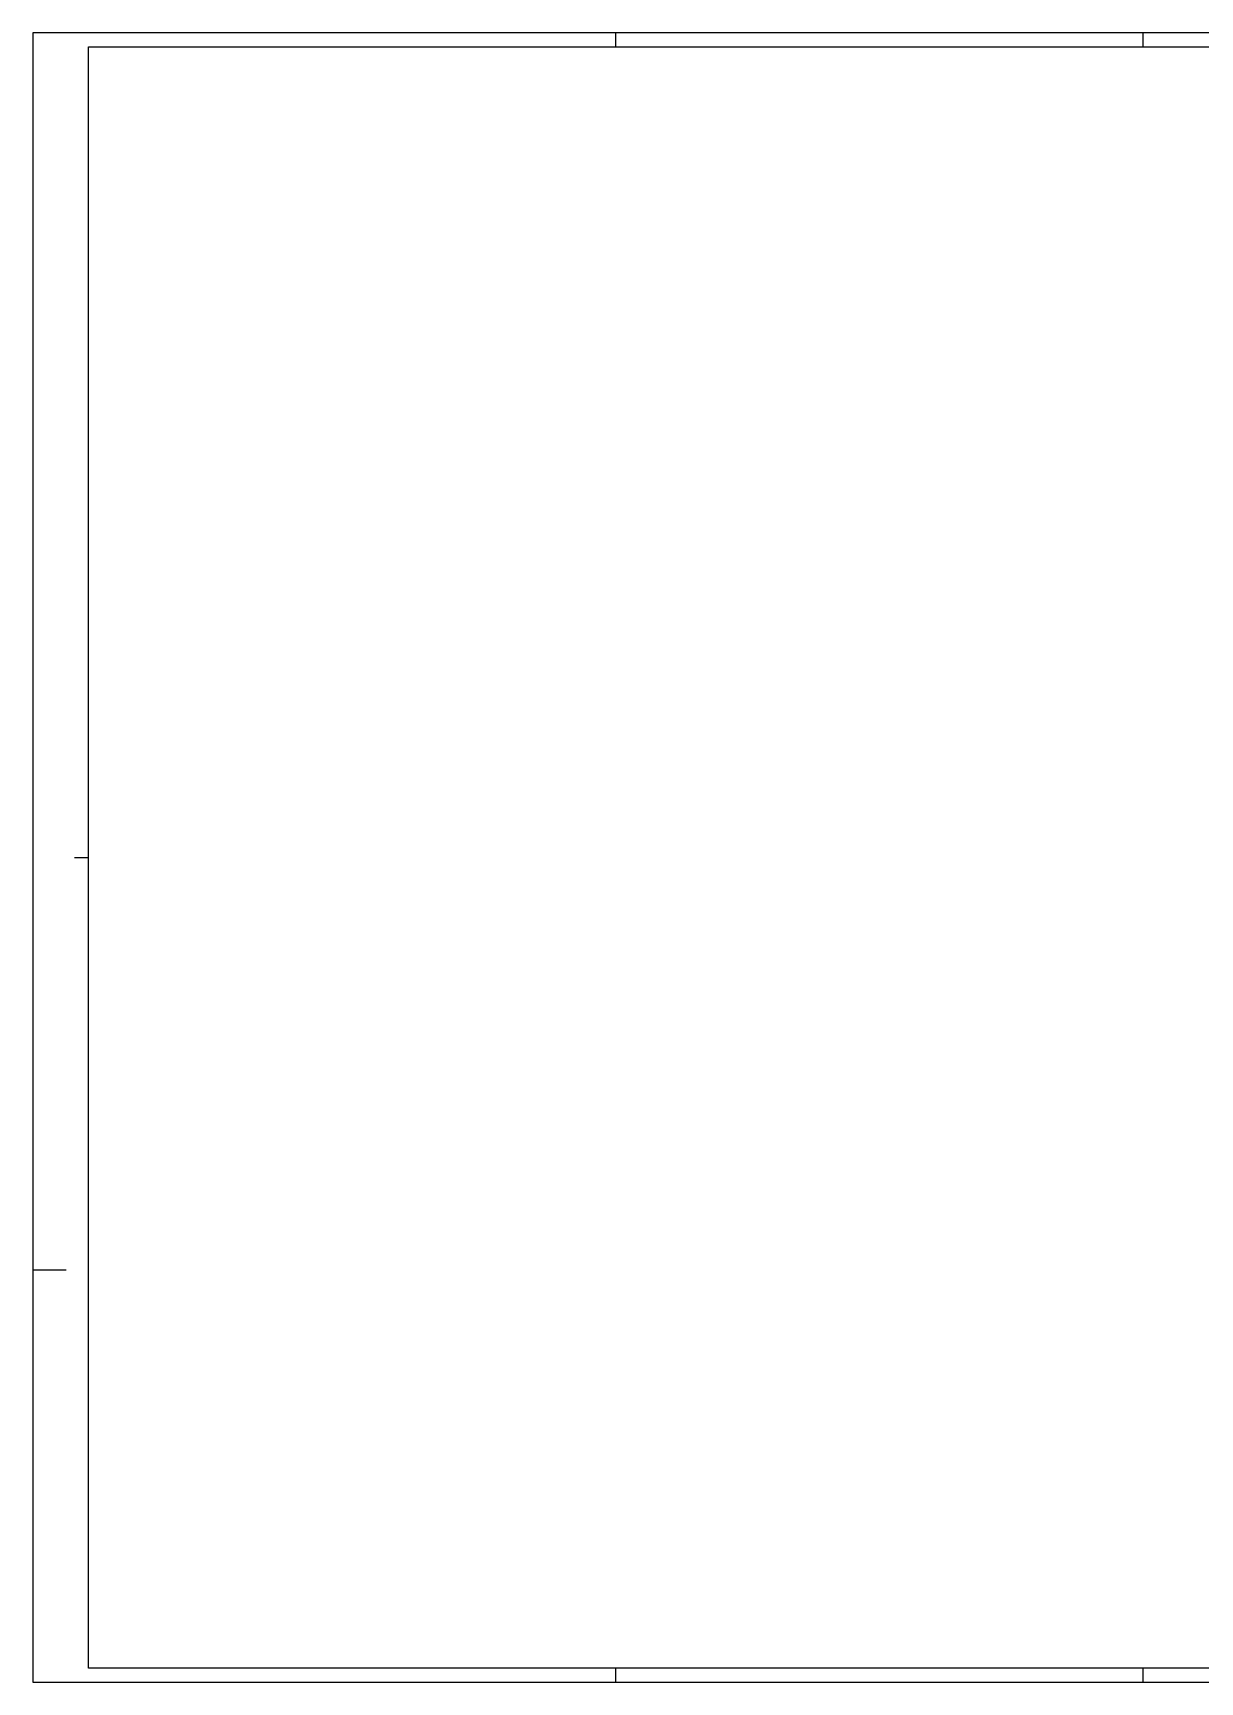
# Model space of a CAD drawing. Header units: millimetres. Extents: x 0 to 841, y 0 to 594.
# Drawn here: x 0 to 420, y 0 to 594 of the extents above; entities that cross this region are included whole.
import ezdxf

# ---------------------------------------------------------------- set-up
doc = ezdxf.new("R2010")
doc.units = ezdxf.units.MM
doc.layers.add('Blattrahmen Din A1', color=5, linetype='Continuous', true_color=0x0000ff)
doc.layers.add('Faltung Lochung', color=3, linetype='Continuous', true_color=0x00ff00)

msp = doc.modelspace()

# ---------------------------------------------------------------- linework, layer by layer
at = {"layer": 'Blattrahmen Din A1'}
for p, q in [((841, 594), (0, 594)), ((0, 594), (0, 0)), ((20, 589), (836, 589)), ((20, 5), (20, 589)), ((0, 0), (841, 0)), ((836, 5), (20, 5))]:
    msp.add_line(p, q, dxfattribs=at)
at = {"layer": 'Faltung Lochung'}
for p, q in [((210, 589), (210, 594)), ((400, 589), (400, 594)), ((15, 297), (20, 297)), ((0, 148.5), (12, 148.5)), ((210, 0), (210, 5)), ((400, 0), (400, 5))]:
    msp.add_line(p, q, dxfattribs=at)

doc.saveas('drawing.dxf')
